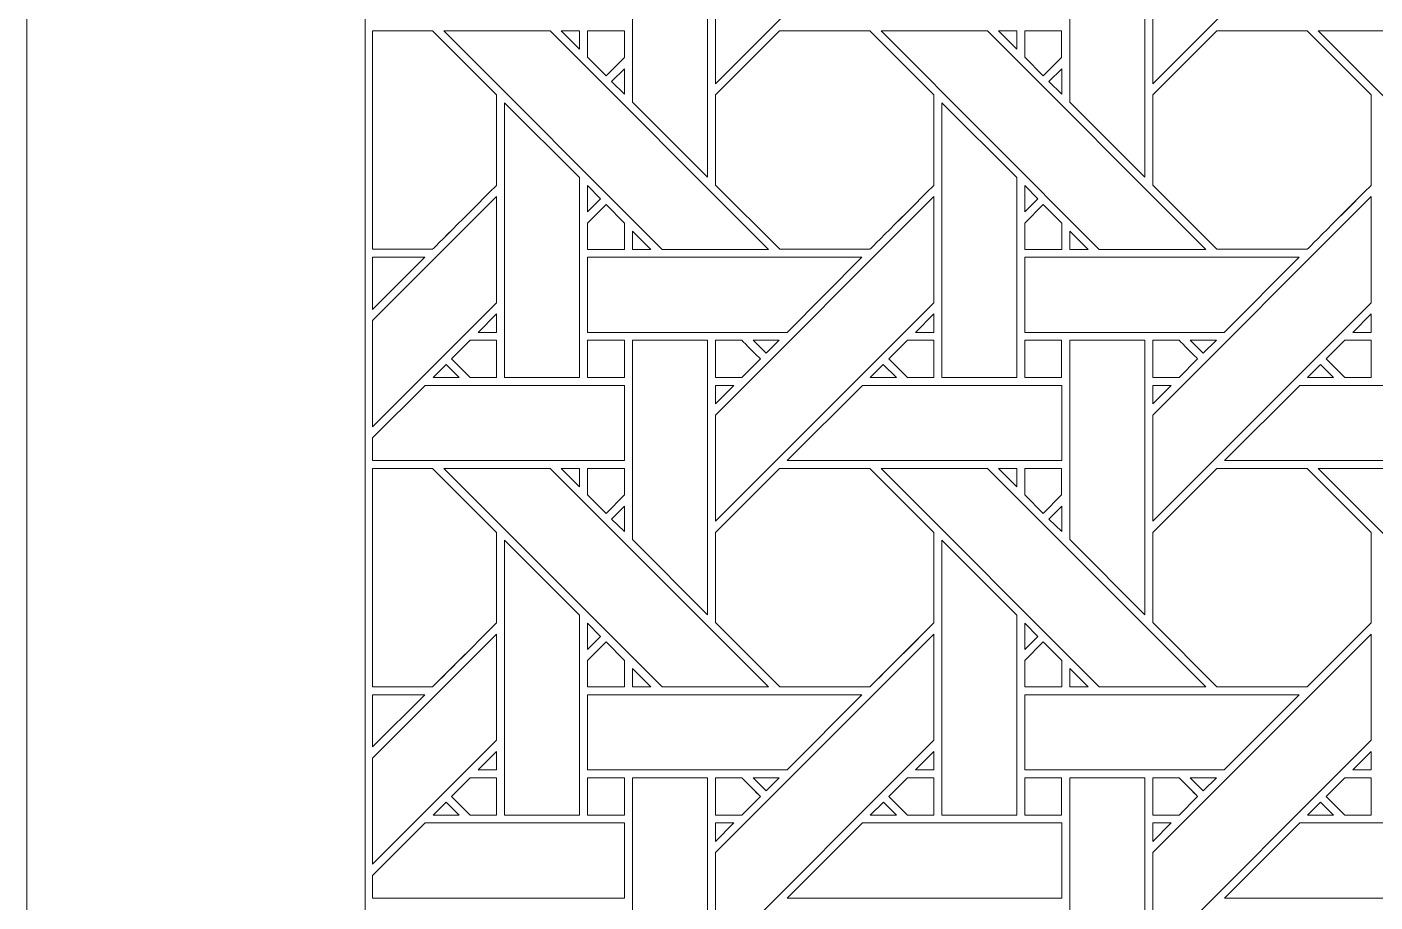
# Model space of a CAD drawing. Header units: inches. Extents: x 6.4 to 18.4, y 3.1 to 15.1.
# Drawn here: x 6.383 to 9.308, y 11.712 to 13.61 of the extents above; entities that cross this region are included whole.
import ezdxf

# ---------------------------------------------------------------- set-up
doc = ezdxf.new("R2010")
doc.units = ezdxf.units.IN
doc.header["$MEASUREMENT"] = 0
doc.layers.add('Design', color=7, linetype='Continuous', lineweight=0)

msp = doc.modelspace()

# ---------------------------------------------------------------- linework, layer by layer
at = {"layer": 'Design'}
for points, knots in [([(18.3821, 15.0948), (18.3821, 15.0948), (6.3829, 15.0948), (6.3829, 15.0948), (6.3829, 15.0948), (6.3829, 3.0948), (6.3829, 3.0948), (6.3829, 3.0948), (18.3829, 3.0948), (18.3829, 3.0948), (18.3829, 3.0948), (18.3829, 15.0948), (18.3829, 15.0948), (18.3829, 15.0948), (18.3821, 15.0948), (18.3821, 15.0948)], [0, 0, 0, 0, 1, 1, 1, 2, 2, 2, 3, 3, 3, 4, 4, 4, 5, 5, 5, 5]), ([(17.6485, 14.3611), (17.6485, 14.3611), (7.1165, 14.3611), (7.1165, 14.3611), (7.1165, 14.3611), (7.1165, 3.8284), (7.1165, 3.8284), (7.1165, 3.8284), (17.6492, 3.8284), (17.6492, 3.8284), (17.6492, 3.8284), (17.6492, 14.3611), (17.6492, 14.3611), (17.6492, 14.3611), (17.6485, 14.3611), (17.6485, 14.3611)], [0, 0, 0, 0, 1, 1, 1, 2, 2, 2, 3, 3, 3, 4, 4, 4, 5, 5, 5, 5]), ([(8.3504, 13.9603), (8.3504, 13.9603), (7.8768, 13.4866), (7.8768, 13.4866), (7.8768, 13.4866), (7.8768, 13.7167), (7.8768, 13.7167), (7.8768, 13.7167), (8.3504, 14.1903), (8.3504, 14.1903), (8.3504, 14.1903), (8.3504, 13.9603), (8.3504, 13.9603)], [0, 0, 0, 0, 1, 1, 1, 2, 2, 2, 3, 3, 3, 4, 4, 4, 4]), ([(9.2992, 13.9603), (9.2992, 13.9603), (8.8255, 13.4866), (8.8255, 13.4866), (8.8255, 13.4866), (8.8255, 13.7167), (8.8255, 13.7167), (8.8255, 13.7167), (9.2992, 14.1903), (9.2992, 14.1903), (9.2992, 14.1903), (9.2992, 13.9603), (9.2992, 13.9603)], [0, 0, 0, 0, 1, 1, 1, 2, 2, 2, 3, 3, 3, 4, 4, 4, 4]), ([(7.8596, 13.8788), (7.8596, 13.8788), (7.8596, 13.2837), (7.8596, 13.2837), (7.8596, 13.2837), (7.6967, 13.4466), (7.6967, 13.4466), (7.6967, 13.4466), (7.6967, 13.8788), (7.6967, 13.8788), (7.6967, 13.8788), (7.8596, 13.8788), (7.8596, 13.8788)], [0, 0, 0, 0, 1, 1, 1, 2, 2, 2, 3, 3, 3, 4, 4, 4, 4]), ([(8.6454, 13.4466), (8.6454, 13.4466), (8.6454, 13.8788), (8.6454, 13.8788), (8.6454, 13.8788), (8.8083, 13.8788), (8.8083, 13.8788), (8.8083, 13.8788), (8.8083, 13.2837), (8.8083, 13.2837), (8.8083, 13.2837), (8.6454, 13.4466), (8.6454, 13.4466)], [0, 0, 0, 0, 1, 1, 1, 2, 2, 2, 3, 3, 3, 4, 4, 4, 4]), ([(7.2629, 13.1274), (7.2629, 13.1274), (7.1329, 13.1274), (7.1329, 13.1274), (7.1329, 13.1274), (7.1329, 13.601), (7.1329, 13.601), (7.1329, 13.601), (7.2629, 13.601), (7.2629, 13.601), (7.2629, 13.601), (7.4016, 13.4623), (7.4016, 13.4623), (7.4016, 13.4623), (7.4016, 13.2661), (7.4016, 13.2661), (7.3838, 13.2481), (7.2719, 13.1364), (7.2629, 13.1274)], [0, 0, 0, 0, 1, 1, 1, 2, 2, 2, 3, 3, 3, 4, 4, 4, 5, 5, 5, 6, 6, 6, 6]), ([(7.1329, 13.601), (7.1329, 13.601), (7.2629, 13.601), (7.2629, 13.601), (7.2629, 13.601), (7.4016, 13.4623), (7.4016, 13.4623), (7.4016, 13.4623), (7.4016, 13.2661), (7.4016, 13.2661), (7.3838, 13.2481), (7.2719, 13.1363), (7.2629, 13.1274), (7.2629, 13.1274), (7.1329, 13.1274), (7.1329, 13.1274), (7.1329, 13.1274), (7.1329, 13.601), (7.1329, 13.601)], [0, 0, 0, 0, 1, 1, 1, 2, 2, 2, 3, 3, 3, 4, 4, 4, 5, 5, 5, 6, 6, 6, 6]), ([(7.5181, 13.601), (7.5181, 13.601), (7.9918, 13.1273), (7.9918, 13.1273), (7.9918, 13.1273), (7.7607, 13.1273), (7.7607, 13.1273), (7.7607, 13.1273), (7.2872, 13.601), (7.2872, 13.601), (7.2872, 13.601), (7.5181, 13.601), (7.5181, 13.601)], [0, 0, 0, 0, 1, 1, 1, 2, 2, 2, 3, 3, 3, 4, 4, 4, 4]), ([(7.5817, 13.601), (7.5817, 13.601), (7.5817, 13.5611), (7.5817, 13.5611), (7.5817, 13.5611), (7.5422, 13.601), (7.5422, 13.601), (7.5422, 13.601), (7.5817, 13.601), (7.5817, 13.601)], [0, 0, 0, 0, 1, 1, 1, 2, 2, 2, 3, 3, 3, 3]), ([(7.6791, 13.601), (7.6791, 13.601), (7.6791, 13.5434), (7.6791, 13.5434), (7.6791, 13.5434), (7.6392, 13.5035), (7.6392, 13.5035), (7.6392, 13.5035), (7.5988, 13.5438), (7.5988, 13.5438), (7.5988, 13.5438), (7.5988, 13.601), (7.5988, 13.601), (7.5988, 13.601), (7.6791, 13.601), (7.6791, 13.601)], [0, 0, 0, 0, 1, 1, 1, 2, 2, 2, 3, 3, 3, 4, 4, 4, 5, 5, 5, 5]), ([(7.6392, 13.5035), (7.6392, 13.5035), (7.5988, 13.5438), (7.5988, 13.5438), (7.5988, 13.5438), (7.5988, 13.601), (7.5988, 13.601), (7.5988, 13.601), (7.6791, 13.601), (7.6791, 13.601), (7.6791, 13.601), (7.6791, 13.5434), (7.6791, 13.5434), (7.6791, 13.5434), (7.6392, 13.5035), (7.6392, 13.5035)], [0, 0, 0, 0, 1, 1, 1, 2, 2, 2, 3, 3, 3, 4, 4, 4, 5, 5, 5, 5]), ([(8.0154, 13.601), (8.0154, 13.601), (8.2116, 13.601), (8.2116, 13.601), (8.2116, 13.601), (8.3504, 13.4623), (8.3504, 13.4623), (8.3504, 13.4623), (8.3504, 13.2661), (8.3504, 13.2661), (8.3326, 13.2481), (8.2207, 13.1364), (8.2117, 13.1274), (8.2117, 13.1274), (8.016, 13.1274), (8.016, 13.1274), (8.016, 13.1274), (7.8767, 13.2666), (7.8767, 13.2666), (7.8767, 13.2666), (7.8767, 13.4623), (7.8767, 13.4623), (7.8767, 13.4623), (8.0154, 13.601), (8.0154, 13.601)], [0, 0, 0, 0, 1, 1, 1, 2, 2, 2, 3, 3, 3, 4, 4, 4, 5, 5, 5, 6, 6, 6, 7, 7, 7, 8, 8, 8, 8]), ([(8.3504, 13.4623), (8.3504, 13.4623), (8.3504, 13.2661), (8.3504, 13.2661), (8.3327, 13.2482), (8.2207, 13.1365), (8.2117, 13.1274), (8.2117, 13.1274), (8.016, 13.1274), (8.016, 13.1274), (8.016, 13.1274), (7.8767, 13.2666), (7.8767, 13.2666), (7.8767, 13.2666), (7.8767, 13.4623), (7.8767, 13.4623), (7.8767, 13.4623), (8.0154, 13.601), (8.0154, 13.601), (8.0154, 13.601), (8.2116, 13.601), (8.2116, 13.601), (8.2116, 13.601), (8.3504, 13.4623), (8.3504, 13.4623)], [0, 0, 0, 0, 1, 1, 1, 2, 2, 2, 3, 3, 3, 4, 4, 4, 5, 5, 5, 6, 6, 6, 7, 7, 7, 8, 8, 8, 8]), ([(8.9405, 13.1273), (8.9405, 13.1273), (8.7095, 13.1273), (8.7095, 13.1273), (8.7095, 13.1273), (8.2359, 13.601), (8.2359, 13.601), (8.2359, 13.601), (8.4669, 13.601), (8.4669, 13.601), (8.4669, 13.601), (8.9405, 13.1273), (8.9405, 13.1273)], [0, 0, 0, 0, 1, 1, 1, 2, 2, 2, 3, 3, 3, 4, 4, 4, 4]), ([(8.491, 13.601), (8.491, 13.601), (8.5304, 13.601), (8.5304, 13.601), (8.5304, 13.601), (8.5304, 13.5611), (8.5304, 13.5611), (8.5304, 13.5611), (8.491, 13.601), (8.491, 13.601)], [0, 0, 0, 0, 1, 1, 1, 2, 2, 2, 3, 3, 3, 3]), ([(8.6278, 13.601), (8.6278, 13.601), (8.6278, 13.5434), (8.6278, 13.5434), (8.6278, 13.5434), (8.5879, 13.5035), (8.5879, 13.5035), (8.5879, 13.5035), (8.5476, 13.5438), (8.5476, 13.5438), (8.5476, 13.5438), (8.5476, 13.601), (8.5476, 13.601), (8.5476, 13.601), (8.6278, 13.601), (8.6278, 13.601)], [0, 0, 0, 0, 1, 1, 1, 2, 2, 2, 3, 3, 3, 4, 4, 4, 5, 5, 5, 5]), ([(8.6278, 13.5434), (8.6278, 13.5434), (8.5879, 13.5035), (8.5879, 13.5035), (8.5879, 13.5035), (8.5476, 13.5438), (8.5476, 13.5438), (8.5476, 13.5438), (8.5476, 13.601), (8.5476, 13.601), (8.5476, 13.601), (8.6278, 13.601), (8.6278, 13.601), (8.6278, 13.601), (8.6278, 13.5434), (8.6278, 13.5434)], [0, 0, 0, 0, 1, 1, 1, 2, 2, 2, 3, 3, 3, 4, 4, 4, 5, 5, 5, 5]), ([(8.9642, 13.601), (8.9642, 13.601), (9.1604, 13.601), (9.1604, 13.601), (9.1604, 13.601), (9.2991, 13.4623), (9.2991, 13.4623), (9.2991, 13.4623), (9.2991, 13.2661), (9.2991, 13.2661), (9.2813, 13.2481), (9.1694, 13.1364), (9.1604, 13.1274), (9.1604, 13.1274), (8.9647, 13.1274), (8.9647, 13.1274), (8.9647, 13.1274), (8.8255, 13.2666), (8.8255, 13.2666), (8.8255, 13.2666), (8.8255, 13.4623), (8.8255, 13.4623), (8.8255, 13.4623), (8.9642, 13.601), (8.9642, 13.601)], [0, 0, 0, 0, 1, 1, 1, 2, 2, 2, 3, 3, 3, 4, 4, 4, 5, 5, 5, 6, 6, 6, 7, 7, 7, 8, 8, 8, 8]), ([(9.2991, 13.4623), (9.2991, 13.4623), (9.2991, 13.2661), (9.2991, 13.2661), (9.2815, 13.2483), (9.1695, 13.1365), (9.1604, 13.1274), (9.1604, 13.1274), (8.9647, 13.1274), (8.9647, 13.1274), (8.9647, 13.1274), (8.8255, 13.2666), (8.8255, 13.2666), (8.8255, 13.2666), (8.8255, 13.4623), (8.8255, 13.4623), (8.8255, 13.4623), (8.9642, 13.601), (8.9642, 13.601), (8.9642, 13.601), (9.1604, 13.601), (9.1604, 13.601), (9.1604, 13.601), (9.2991, 13.4623), (9.2991, 13.4623)], [0, 0, 0, 0, 1, 1, 1, 2, 2, 2, 3, 3, 3, 4, 4, 4, 5, 5, 5, 6, 6, 6, 7, 7, 7, 8, 8, 8, 8]), ([(9.8892, 13.1273), (9.8892, 13.1273), (9.6582, 13.1273), (9.6582, 13.1273), (9.6582, 13.1273), (9.1846, 13.601), (9.1846, 13.601), (9.1846, 13.601), (9.4156, 13.601), (9.4156, 13.601), (9.4156, 13.601), (9.8892, 13.1273), (9.8892, 13.1273)], [0, 0, 0, 0, 1, 1, 1, 2, 2, 2, 3, 3, 3, 4, 4, 4, 4]), ([(7.6792, 13.5191), (7.6792, 13.5191), (7.6792, 13.464), (7.6792, 13.464), (7.6792, 13.464), (7.6514, 13.4913), (7.6514, 13.4913), (7.6514, 13.4913), (7.6792, 13.5191), (7.6792, 13.5191)], [0, 0, 0, 0, 1, 1, 1, 2, 2, 2, 3, 3, 3, 3]), ([(8.6279, 13.5191), (8.6279, 13.5191), (8.6279, 13.464), (8.6279, 13.464), (8.6279, 13.464), (8.6001, 13.4913), (8.6001, 13.4913), (8.6001, 13.4913), (8.6279, 13.5191), (8.6279, 13.5191)], [0, 0, 0, 0, 1, 1, 1, 2, 2, 2, 3, 3, 3, 3]), ([(7.5816, 13.283), (7.5816, 13.283), (7.5816, 12.8493), (7.5816, 12.8493), (7.5816, 12.8493), (7.4188, 12.8493), (7.4188, 12.8493), (7.4188, 12.8493), (7.4188, 13.4452), (7.4188, 13.4452), (7.4188, 13.4452), (7.5816, 13.283), (7.5816, 13.283)], [0, 0, 0, 0, 1, 1, 1, 2, 2, 2, 3, 3, 3, 4, 4, 4, 4]), ([(8.3676, 12.8493), (8.3676, 12.8493), (8.3676, 13.4452), (8.3676, 13.4452), (8.3676, 13.4452), (8.5303, 13.283), (8.5303, 13.283), (8.5303, 13.283), (8.5303, 12.8493), (8.5303, 12.8493), (8.5303, 12.8493), (8.3676, 12.8493), (8.3676, 12.8493)], [0, 0, 0, 0, 1, 1, 1, 2, 2, 2, 3, 3, 3, 4, 4, 4, 4]), ([(7.5989, 13.2088), (7.5989, 13.2088), (7.5989, 13.2655), (7.5989, 13.2655), (7.5989, 13.2655), (7.6271, 13.2369), (7.6271, 13.2369), (7.6271, 13.2369), (7.5989, 13.2088), (7.5989, 13.2088)], [0, 0, 0, 0, 1, 1, 1, 2, 2, 2, 3, 3, 3, 3]), ([(8.5476, 13.2088), (8.5476, 13.2088), (8.5476, 13.2655), (8.5476, 13.2655), (8.5476, 13.2655), (8.5758, 13.2369), (8.5758, 13.2369), (8.5758, 13.2369), (8.5476, 13.2088), (8.5476, 13.2088)], [0, 0, 0, 0, 1, 1, 1, 2, 2, 2, 3, 3, 3, 3]), ([(7.4017, 13.2416), (7.4017, 13.2416), (7.4017, 13.0116), (7.4017, 13.0116), (7.4017, 13.0116), (7.1329, 12.7427), (7.1329, 12.7427), (7.1329, 12.7427), (7.1329, 12.9728), (7.1329, 12.9728), (7.1329, 12.9728), (7.4017, 13.2416), (7.4017, 13.2416)], [0, 0, 0, 0, 1, 1, 1, 2, 2, 2, 3, 3, 3, 4, 4, 4, 4]), ([(7.5989, 13.1271), (7.5989, 13.1271), (7.5989, 13.1844), (7.5989, 13.1844), (7.5989, 13.1844), (7.6392, 13.2247), (7.6392, 13.2247), (7.6392, 13.2247), (7.6795, 13.1844), (7.6795, 13.1844), (7.6795, 13.1844), (7.6795, 13.1271), (7.6795, 13.1271), (7.6795, 13.1271), (7.5989, 13.1271), (7.5989, 13.1271)], [0, 0, 0, 0, 1, 1, 1, 2, 2, 2, 3, 3, 3, 4, 4, 4, 5, 5, 5, 5]), ([(7.6392, 13.2247), (7.6392, 13.2247), (7.6795, 13.1844), (7.6795, 13.1844), (7.6795, 13.1844), (7.6795, 13.1271), (7.6795, 13.1271), (7.6795, 13.1271), (7.5989, 13.1271), (7.5989, 13.1271), (7.5989, 13.1271), (7.5989, 13.1844), (7.5989, 13.1844), (7.5989, 13.1844), (7.6392, 13.2247), (7.6392, 13.2247)], [0, 0, 0, 0, 1, 1, 1, 2, 2, 2, 3, 3, 3, 4, 4, 4, 5, 5, 5, 5]), ([(7.8768, 12.768), (7.8768, 12.768), (8.3504, 13.2416), (8.3504, 13.2416), (8.3504, 13.2416), (8.3504, 13.0116), (8.3504, 13.0116), (8.3504, 13.0116), (7.8768, 12.5379), (7.8768, 12.5379), (7.8768, 12.5379), (7.8768, 12.768), (7.8768, 12.768)], [0, 0, 0, 0, 1, 1, 1, 2, 2, 2, 3, 3, 3, 4, 4, 4, 4]), ([(8.5476, 13.1271), (8.5476, 13.1271), (8.5476, 13.1844), (8.5476, 13.1844), (8.5476, 13.1844), (8.5879, 13.2247), (8.5879, 13.2247), (8.5879, 13.2247), (8.6282, 13.1844), (8.6282, 13.1844), (8.6282, 13.1844), (8.6282, 13.1271), (8.6282, 13.1271), (8.6282, 13.1271), (8.5476, 13.1271), (8.5476, 13.1271)], [0, 0, 0, 0, 1, 1, 1, 2, 2, 2, 3, 3, 3, 4, 4, 4, 5, 5, 5, 5]), ([(8.5879, 13.2247), (8.5879, 13.2247), (8.6282, 13.1844), (8.6282, 13.1844), (8.6282, 13.1844), (8.6282, 13.1271), (8.6282, 13.1271), (8.6282, 13.1271), (8.5476, 13.1271), (8.5476, 13.1271), (8.5476, 13.1271), (8.5476, 13.1844), (8.5476, 13.1844), (8.5476, 13.1844), (8.5879, 13.2247), (8.5879, 13.2247)], [0, 0, 0, 0, 1, 1, 1, 2, 2, 2, 3, 3, 3, 4, 4, 4, 5, 5, 5, 5]), ([(9.2992, 13.0116), (9.2992, 13.0116), (8.8255, 12.5379), (8.8255, 12.5379), (8.8255, 12.5379), (8.8255, 12.768), (8.8255, 12.768), (8.8255, 12.768), (9.2992, 13.2416), (9.2992, 13.2416), (9.2992, 13.2416), (9.2992, 13.0116), (9.2992, 13.0116)], [0, 0, 0, 0, 1, 1, 1, 2, 2, 2, 3, 3, 3, 4, 4, 4, 4]), ([(7.6968, 13.1273), (7.6968, 13.1273), (7.6968, 13.1671), (7.6968, 13.1671), (7.6968, 13.1671), (7.7365, 13.1273), (7.7365, 13.1273), (7.7365, 13.1273), (7.6968, 13.1273), (7.6968, 13.1273)], [0, 0, 0, 0, 1, 1, 1, 2, 2, 2, 3, 3, 3, 3]), ([(8.6455, 13.1273), (8.6455, 13.1273), (8.6455, 13.1671), (8.6455, 13.1671), (8.6455, 13.1671), (8.6853, 13.1273), (8.6853, 13.1273), (8.6853, 13.1273), (8.6455, 13.1273), (8.6455, 13.1273)], [0, 0, 0, 0, 1, 1, 1, 2, 2, 2, 3, 3, 3, 3]), ([(7.2459, 13.1101), (7.2459, 13.1101), (7.1329, 12.9971), (7.1329, 12.9971), (7.1329, 12.9971), (7.1329, 13.1101), (7.1329, 13.1101), (7.1329, 13.1101), (7.2459, 13.1101), (7.2459, 13.1101)], [0, 0, 0, 0, 1, 1, 1, 2, 2, 2, 3, 3, 3, 3]), ([(7.5989, 12.9474), (7.5989, 12.9474), (7.5989, 13.1101), (7.5989, 13.1101), (7.5989, 13.1101), (8.1946, 13.1101), (8.1946, 13.1101), (8.1946, 13.1101), (8.0319, 12.9474), (8.0319, 12.9474), (8.0319, 12.9474), (7.5989, 12.9474), (7.5989, 12.9474)], [0, 0, 0, 0, 1, 1, 1, 2, 2, 2, 3, 3, 3, 4, 4, 4, 4]), ([(9.1433, 13.1101), (9.1433, 13.1101), (8.9806, 12.9474), (8.9806, 12.9474), (8.9806, 12.9474), (8.5476, 12.9474), (8.5476, 12.9474), (8.5476, 12.9474), (8.5476, 13.1101), (8.5476, 13.1101), (8.5476, 13.1101), (9.1433, 13.1101), (9.1433, 13.1101)], [0, 0, 0, 0, 1, 1, 1, 2, 2, 2, 3, 3, 3, 4, 4, 4, 4]), ([(7.3619, 12.9474), (7.3619, 12.9474), (7.4017, 12.9872), (7.4017, 12.9872), (7.4017, 12.9872), (7.4017, 12.9474), (7.4017, 12.9474), (7.4017, 12.9474), (7.3619, 12.9474), (7.3619, 12.9474)], [0, 0, 0, 0, 1, 1, 1, 2, 2, 2, 3, 3, 3, 3]), ([(8.3107, 12.9474), (8.3107, 12.9474), (8.3504, 12.9872), (8.3504, 12.9872), (8.3504, 12.9872), (8.3504, 12.9474), (8.3504, 12.9474), (8.3504, 12.9474), (8.3107, 12.9474), (8.3107, 12.9474)], [0, 0, 0, 0, 1, 1, 1, 2, 2, 2, 3, 3, 3, 3]), ([(9.2992, 12.9474), (9.2992, 12.9474), (9.2594, 12.9474), (9.2594, 12.9474), (9.2594, 12.9474), (9.2992, 12.9872), (9.2992, 12.9872), (9.2992, 12.9872), (9.2992, 12.9474), (9.2992, 12.9474)], [0, 0, 0, 0, 1, 1, 1, 2, 2, 2, 3, 3, 3, 3]), ([(7.3445, 12.8494), (7.3445, 12.8494), (7.3042, 12.8897), (7.3042, 12.8897), (7.3042, 12.8897), (7.3446, 12.9302), (7.3446, 12.9302), (7.3446, 12.9302), (7.4017, 12.9302), (7.4017, 12.9302), (7.4017, 12.9302), (7.4017, 12.8494), (7.4017, 12.8494), (7.4017, 12.8494), (7.3445, 12.8494), (7.3445, 12.8494)], [0, 0, 0, 0, 1, 1, 1, 2, 2, 2, 3, 3, 3, 4, 4, 4, 5, 5, 5, 5]), ([(7.4017, 12.9302), (7.4017, 12.9302), (7.4017, 12.8494), (7.4017, 12.8494), (7.4017, 12.8494), (7.3445, 12.8494), (7.3445, 12.8494), (7.3445, 12.8494), (7.3042, 12.8897), (7.3042, 12.8897), (7.3042, 12.8897), (7.3446, 12.9302), (7.3446, 12.9302), (7.3446, 12.9302), (7.4017, 12.9302), (7.4017, 12.9302)], [0, 0, 0, 0, 1, 1, 1, 2, 2, 2, 3, 3, 3, 4, 4, 4, 5, 5, 5, 5]), ([(7.5989, 12.8494), (7.5989, 12.8494), (7.5989, 12.9301), (7.5989, 12.9301), (7.5989, 12.9301), (7.6791, 12.9301), (7.6791, 12.9301), (7.6791, 12.9301), (7.6791, 12.8494), (7.6791, 12.8494), (7.6791, 12.8494), (7.5989, 12.8494), (7.5989, 12.8494)], [0, 0, 0, 0, 1, 1, 1, 2, 2, 2, 3, 3, 3, 4, 4, 4, 4]), ([(7.5989, 12.9301), (7.5989, 12.9301), (7.6791, 12.9301), (7.6791, 12.9301), (7.6791, 12.9301), (7.6791, 12.8494), (7.6791, 12.8494), (7.6791, 12.8494), (7.5989, 12.8494), (7.5989, 12.8494), (7.5989, 12.8494), (7.5989, 12.9301), (7.5989, 12.9301)], [0, 0, 0, 0, 1, 1, 1, 2, 2, 2, 3, 3, 3, 4, 4, 4, 4]), ([(7.8596, 12.9301), (7.8596, 12.9301), (7.8596, 12.335), (7.8596, 12.335), (7.8596, 12.335), (7.6967, 12.4979), (7.6967, 12.4979), (7.6967, 12.4979), (7.6967, 12.9301), (7.6967, 12.9301), (7.6967, 12.9301), (7.8596, 12.9301), (7.8596, 12.9301)], [0, 0, 0, 0, 1, 1, 1, 2, 2, 2, 3, 3, 3, 4, 4, 4, 4]), ([(7.9338, 12.9301), (7.9389, 12.925), (7.9697, 12.8942), (7.9741, 12.8898), (7.9741, 12.8898), (7.9337, 12.8494), (7.9337, 12.8494), (7.9337, 12.8494), (7.8767, 12.8494), (7.8767, 12.8494), (7.8767, 12.8494), (7.8767, 12.9301), (7.8767, 12.9301), (7.8767, 12.9301), (7.9338, 12.9301), (7.9338, 12.9301)], [0, 0, 0, 0, 1, 1, 1, 2, 2, 2, 3, 3, 3, 4, 4, 4, 5, 5, 5, 5]), ([(7.9741, 12.8898), (7.9741, 12.8898), (7.9337, 12.8494), (7.9337, 12.8494), (7.9337, 12.8494), (7.8767, 12.8494), (7.8767, 12.8494), (7.8767, 12.8494), (7.8767, 12.9301), (7.8767, 12.9301), (7.8767, 12.9301), (7.9338, 12.9301), (7.9338, 12.9301), (7.939, 12.9249), (7.9698, 12.8941), (7.9741, 12.8898)], [0, 0, 0, 0, 1, 1, 1, 2, 2, 2, 3, 3, 3, 4, 4, 4, 5, 5, 5, 5]), ([(7.9582, 12.9301), (7.9582, 12.9301), (8.0146, 12.9301), (8.0146, 12.9301), (8.0146, 12.9301), (7.9864, 12.9019), (7.9864, 12.9019), (7.9864, 12.9019), (7.9582, 12.9301), (7.9582, 12.9301)], [0, 0, 0, 0, 1, 1, 1, 2, 2, 2, 3, 3, 3, 3]), ([(8.2933, 12.8494), (8.2933, 12.8494), (8.2529, 12.8897), (8.2529, 12.8897), (8.2529, 12.8897), (8.2933, 12.9302), (8.2933, 12.9302), (8.2933, 12.9302), (8.3504, 12.9302), (8.3504, 12.9302), (8.3504, 12.9302), (8.3504, 12.8494), (8.3504, 12.8494), (8.3504, 12.8494), (8.2933, 12.8494), (8.2933, 12.8494)], [0, 0, 0, 0, 1, 1, 1, 2, 2, 2, 3, 3, 3, 4, 4, 4, 5, 5, 5, 5]), ([(8.2529, 12.8897), (8.2529, 12.8897), (8.2933, 12.9302), (8.2933, 12.9302), (8.2933, 12.9302), (8.3504, 12.9302), (8.3504, 12.9302), (8.3504, 12.9302), (8.3504, 12.8494), (8.3504, 12.8494), (8.3504, 12.8494), (8.2933, 12.8494), (8.2933, 12.8494), (8.2933, 12.8494), (8.2529, 12.8897), (8.2529, 12.8897)], [0, 0, 0, 0, 1, 1, 1, 2, 2, 2, 3, 3, 3, 4, 4, 4, 5, 5, 5, 5]), ([(8.5476, 12.8494), (8.5476, 12.8494), (8.5476, 12.9301), (8.5476, 12.9301), (8.5476, 12.9301), (8.6278, 12.9301), (8.6278, 12.9301), (8.6278, 12.9301), (8.6278, 12.8494), (8.6278, 12.8494), (8.6278, 12.8494), (8.5476, 12.8494), (8.5476, 12.8494)], [0, 0, 0, 0, 1, 1, 1, 2, 2, 2, 3, 3, 3, 4, 4, 4, 4]), ([(8.6278, 12.9301), (8.6278, 12.9301), (8.6278, 12.8494), (8.6278, 12.8494), (8.6278, 12.8494), (8.5476, 12.8494), (8.5476, 12.8494), (8.5476, 12.8494), (8.5476, 12.9301), (8.5476, 12.9301), (8.5476, 12.9301), (8.6278, 12.9301), (8.6278, 12.9301)], [0, 0, 0, 0, 1, 1, 1, 2, 2, 2, 3, 3, 3, 4, 4, 4, 4]), ([(8.8083, 12.9301), (8.8083, 12.9301), (8.8083, 12.335), (8.8083, 12.335), (8.8083, 12.335), (8.6454, 12.4979), (8.6454, 12.4979), (8.6454, 12.4979), (8.6454, 12.9301), (8.6454, 12.9301), (8.6454, 12.9301), (8.8083, 12.9301), (8.8083, 12.9301)], [0, 0, 0, 0, 1, 1, 1, 2, 2, 2, 3, 3, 3, 4, 4, 4, 4]), ([(8.8825, 12.9301), (8.8877, 12.925), (8.9184, 12.8942), (8.9228, 12.8898), (8.9228, 12.8898), (8.8824, 12.8494), (8.8824, 12.8494), (8.8824, 12.8494), (8.8255, 12.8494), (8.8255, 12.8494), (8.8255, 12.8494), (8.8255, 12.9301), (8.8255, 12.9301), (8.8255, 12.9301), (8.8825, 12.9301), (8.8825, 12.9301)], [0, 0, 0, 0, 1, 1, 1, 2, 2, 2, 3, 3, 3, 4, 4, 4, 5, 5, 5, 5]), ([(8.9228, 12.8898), (8.9228, 12.8898), (8.8824, 12.8494), (8.8824, 12.8494), (8.8824, 12.8494), (8.8255, 12.8494), (8.8255, 12.8494), (8.8255, 12.8494), (8.8255, 12.9301), (8.8255, 12.9301), (8.8255, 12.9301), (8.8825, 12.9301), (8.8825, 12.9301), (8.8878, 12.9249), (8.9186, 12.8941), (8.9228, 12.8898)], [0, 0, 0, 0, 1, 1, 1, 2, 2, 2, 3, 3, 3, 4, 4, 4, 5, 5, 5, 5]), ([(8.9069, 12.9301), (8.9069, 12.9301), (8.9634, 12.9301), (8.9634, 12.9301), (8.9634, 12.9301), (8.9351, 12.9019), (8.9351, 12.9019), (8.9351, 12.9019), (8.9069, 12.9301), (8.9069, 12.9301)], [0, 0, 0, 0, 1, 1, 1, 2, 2, 2, 3, 3, 3, 3]), ([(9.242, 12.8494), (9.242, 12.8494), (9.2017, 12.8897), (9.2017, 12.8897), (9.2017, 12.8897), (9.2421, 12.9302), (9.2421, 12.9302), (9.2421, 12.9302), (9.2991, 12.9302), (9.2991, 12.9302), (9.2991, 12.9302), (9.2991, 12.8494), (9.2991, 12.8494), (9.2991, 12.8494), (9.242, 12.8494), (9.242, 12.8494)], [0, 0, 0, 0, 1, 1, 1, 2, 2, 2, 3, 3, 3, 4, 4, 4, 5, 5, 5, 5]), ([(9.2017, 12.8897), (9.2017, 12.8897), (9.2421, 12.9302), (9.2421, 12.9302), (9.2421, 12.9302), (9.2991, 12.9302), (9.2991, 12.9302), (9.2991, 12.9302), (9.2991, 12.8494), (9.2991, 12.8494), (9.2991, 12.8494), (9.242, 12.8494), (9.242, 12.8494), (9.242, 12.8494), (9.2017, 12.8897), (9.2017, 12.8897)], [0, 0, 0, 0, 1, 1, 1, 2, 2, 2, 3, 3, 3, 4, 4, 4, 5, 5, 5, 5]), ([(7.3204, 12.8493), (7.3204, 12.8493), (7.2639, 12.8493), (7.2639, 12.8493), (7.2639, 12.8493), (7.2921, 12.8776), (7.2921, 12.8776), (7.2921, 12.8776), (7.3204, 12.8493), (7.3204, 12.8493)], [0, 0, 0, 0, 1, 1, 1, 2, 2, 2, 3, 3, 3, 3]), ([(8.2691, 12.8493), (8.2691, 12.8493), (8.2126, 12.8493), (8.2126, 12.8493), (8.2126, 12.8493), (8.2408, 12.8776), (8.2408, 12.8776), (8.2408, 12.8776), (8.2691, 12.8493), (8.2691, 12.8493)], [0, 0, 0, 0, 1, 1, 1, 2, 2, 2, 3, 3, 3, 3]), ([(9.2178, 12.8493), (9.2178, 12.8493), (9.1613, 12.8493), (9.1613, 12.8493), (9.1613, 12.8493), (9.1896, 12.8776), (9.1896, 12.8776), (9.1896, 12.8776), (9.2178, 12.8493), (9.2178, 12.8493)], [0, 0, 0, 0, 1, 1, 1, 2, 2, 2, 3, 3, 3, 3]), ([(7.1329, 12.7183), (7.1329, 12.7183), (7.2467, 12.8322), (7.2467, 12.8322), (7.2467, 12.8322), (7.6792, 12.8322), (7.6792, 12.8322), (7.6792, 12.8322), (7.6792, 12.6694), (7.6792, 12.6694), (7.6792, 12.6694), (7.1329, 12.6694), (7.1329, 12.6694), (7.1329, 12.6694), (7.1329, 12.7183), (7.1329, 12.7183)], [0, 0, 0, 0, 1, 1, 1, 2, 2, 2, 3, 3, 3, 4, 4, 4, 5, 5, 5, 5]), ([(7.9166, 12.8322), (7.9166, 12.8322), (7.8768, 12.7924), (7.8768, 12.7924), (7.8768, 12.7924), (7.8768, 12.8322), (7.8768, 12.8322), (7.8768, 12.8322), (7.9166, 12.8322), (7.9166, 12.8322)], [0, 0, 0, 0, 1, 1, 1, 2, 2, 2, 3, 3, 3, 3]), ([(8.1954, 12.8322), (8.1954, 12.8322), (8.6279, 12.8322), (8.6279, 12.8322), (8.6279, 12.8322), (8.6279, 12.6694), (8.6279, 12.6694), (8.6279, 12.6694), (8.0326, 12.6694), (8.0326, 12.6694), (8.0326, 12.6694), (8.1954, 12.8322), (8.1954, 12.8322)], [0, 0, 0, 0, 1, 1, 1, 2, 2, 2, 3, 3, 3, 4, 4, 4, 4]), ([(8.8653, 12.8322), (8.8653, 12.8322), (8.8255, 12.7924), (8.8255, 12.7924), (8.8255, 12.7924), (8.8255, 12.8322), (8.8255, 12.8322), (8.8255, 12.8322), (8.8653, 12.8322), (8.8653, 12.8322)], [0, 0, 0, 0, 1, 1, 1, 2, 2, 2, 3, 3, 3, 3]), ([(9.5766, 12.8322), (9.5766, 12.8322), (9.5766, 12.6694), (9.5766, 12.6694), (9.5766, 12.6694), (8.9813, 12.6694), (8.9813, 12.6694), (8.9813, 12.6694), (9.1442, 12.8322), (9.1442, 12.8322), (9.1442, 12.8322), (9.5766, 12.8322), (9.5766, 12.8322)], [0, 0, 0, 0, 1, 1, 1, 2, 2, 2, 3, 3, 3, 4, 4, 4, 4]), ([(7.2629, 12.1786), (7.2629, 12.1786), (7.1329, 12.1786), (7.1329, 12.1786), (7.1329, 12.1786), (7.1329, 12.6523), (7.1329, 12.6523), (7.1329, 12.6523), (7.2629, 12.6523), (7.2629, 12.6523), (7.2629, 12.6523), (7.4016, 12.5135), (7.4016, 12.5135), (7.4016, 12.5135), (7.4016, 12.3173), (7.4016, 12.3173), (7.3838, 12.2994), (7.2719, 12.1876), (7.2629, 12.1786)], [0, 0, 0, 0, 1, 1, 1, 2, 2, 2, 3, 3, 3, 4, 4, 4, 5, 5, 5, 6, 6, 6, 6]), ([(7.1329, 12.6523), (7.1329, 12.6523), (7.2629, 12.6523), (7.2629, 12.6523), (7.2629, 12.6523), (7.4016, 12.5135), (7.4016, 12.5135), (7.4016, 12.5135), (7.4016, 12.3173), (7.4016, 12.3173), (7.3835, 12.2991), (7.2717, 12.1874), (7.2629, 12.1786), (7.2629, 12.1786), (7.1329, 12.1786), (7.1329, 12.1786), (7.1329, 12.1786), (7.1329, 12.6523), (7.1329, 12.6523)], [0, 0, 0, 0, 1, 1, 1, 2, 2, 2, 3, 3, 3, 4, 4, 4, 5, 5, 5, 6, 6, 6, 6]), ([(7.5181, 12.6522), (7.5181, 12.6522), (7.9918, 12.1786), (7.9918, 12.1786), (7.9918, 12.1786), (7.7607, 12.1786), (7.7607, 12.1786), (7.7607, 12.1786), (7.2872, 12.6522), (7.2872, 12.6522), (7.2872, 12.6522), (7.5181, 12.6522), (7.5181, 12.6522)], [0, 0, 0, 0, 1, 1, 1, 2, 2, 2, 3, 3, 3, 4, 4, 4, 4]), ([(7.5817, 12.6522), (7.5817, 12.6522), (7.5817, 12.6124), (7.5817, 12.6124), (7.5817, 12.6124), (7.5422, 12.6522), (7.5422, 12.6522), (7.5422, 12.6522), (7.5817, 12.6522), (7.5817, 12.6522)], [0, 0, 0, 0, 1, 1, 1, 2, 2, 2, 3, 3, 3, 3]), ([(7.6791, 12.6523), (7.6791, 12.6523), (7.6791, 12.5947), (7.6791, 12.5947), (7.6791, 12.5947), (7.6392, 12.5547), (7.6392, 12.5547), (7.6392, 12.5547), (7.5988, 12.5951), (7.5988, 12.5951), (7.5988, 12.5951), (7.5988, 12.6523), (7.5988, 12.6523), (7.5988, 12.6523), (7.6791, 12.6523), (7.6791, 12.6523)], [0, 0, 0, 0, 1, 1, 1, 2, 2, 2, 3, 3, 3, 4, 4, 4, 5, 5, 5, 5]), ([(7.6392, 12.5547), (7.6392, 12.5547), (7.5988, 12.5951), (7.5988, 12.5951), (7.5988, 12.5951), (7.5988, 12.6523), (7.5988, 12.6523), (7.5988, 12.6523), (7.6791, 12.6523), (7.6791, 12.6523), (7.6791, 12.6523), (7.6791, 12.5947), (7.6791, 12.5947), (7.6791, 12.5947), (7.6392, 12.5547), (7.6392, 12.5547)], [0, 0, 0, 0, 1, 1, 1, 2, 2, 2, 3, 3, 3, 4, 4, 4, 5, 5, 5, 5]), ([(8.0154, 12.6523), (8.0154, 12.6523), (8.2116, 12.6523), (8.2116, 12.6523), (8.2116, 12.6523), (8.3504, 12.5135), (8.3504, 12.5135), (8.3504, 12.5135), (8.3504, 12.3173), (8.3504, 12.3173), (8.3326, 12.2994), (8.2207, 12.1876), (8.2117, 12.1786), (8.2117, 12.1786), (8.016, 12.1786), (8.016, 12.1786), (8.016, 12.1786), (7.8767, 12.3179), (7.8767, 12.3179), (7.8767, 12.3179), (7.8767, 12.5135), (7.8767, 12.5135), (7.8767, 12.5135), (8.0154, 12.6523), (8.0154, 12.6523)], [0, 0, 0, 0, 1, 1, 1, 2, 2, 2, 3, 3, 3, 4, 4, 4, 5, 5, 5, 6, 6, 6, 7, 7, 7, 8, 8, 8, 8]), ([(7.8767, 12.5135), (7.8767, 12.5135), (8.0154, 12.6523), (8.0154, 12.6523), (8.0154, 12.6523), (8.2116, 12.6523), (8.2116, 12.6523), (8.2116, 12.6523), (8.3504, 12.5135), (8.3504, 12.5135), (8.3504, 12.5135), (8.3504, 12.3173), (8.3504, 12.3173), (8.3322, 12.299), (8.2204, 12.1874), (8.2117, 12.1786), (8.2117, 12.1786), (8.016, 12.1786), (8.016, 12.1786), (8.016, 12.1786), (7.8767, 12.3179), (7.8767, 12.3179), (7.8767, 12.3179), (7.8767, 12.5135), (7.8767, 12.5135)], [0, 0, 0, 0, 1, 1, 1, 2, 2, 2, 3, 3, 3, 4, 4, 4, 5, 5, 5, 6, 6, 6, 7, 7, 7, 8, 8, 8, 8]), ([(8.4668, 12.6522), (8.4668, 12.6522), (8.9405, 12.1786), (8.9405, 12.1786), (8.9405, 12.1786), (8.7095, 12.1786), (8.7095, 12.1786), (8.7095, 12.1786), (8.2359, 12.6522), (8.2359, 12.6522), (8.2359, 12.6522), (8.4668, 12.6522), (8.4668, 12.6522)], [0, 0, 0, 0, 1, 1, 1, 2, 2, 2, 3, 3, 3, 4, 4, 4, 4]), ([(8.5304, 12.6522), (8.5304, 12.6522), (8.5304, 12.6124), (8.5304, 12.6124), (8.5304, 12.6124), (8.491, 12.6522), (8.491, 12.6522), (8.491, 12.6522), (8.5304, 12.6522), (8.5304, 12.6522)], [0, 0, 0, 0, 1, 1, 1, 2, 2, 2, 3, 3, 3, 3]), ([(8.6278, 12.6523), (8.6278, 12.6523), (8.6278, 12.5947), (8.6278, 12.5947), (8.6278, 12.5947), (8.5879, 12.5547), (8.5879, 12.5547), (8.5879, 12.5547), (8.5476, 12.5951), (8.5476, 12.5951), (8.5476, 12.5951), (8.5476, 12.6523), (8.5476, 12.6523), (8.5476, 12.6523), (8.6278, 12.6523), (8.6278, 12.6523)], [0, 0, 0, 0, 1, 1, 1, 2, 2, 2, 3, 3, 3, 4, 4, 4, 5, 5, 5, 5]), ([(8.5879, 12.5547), (8.5879, 12.5547), (8.5476, 12.5951), (8.5476, 12.5951), (8.5476, 12.5951), (8.5476, 12.6523), (8.5476, 12.6523), (8.5476, 12.6523), (8.6278, 12.6523), (8.6278, 12.6523), (8.6278, 12.6523), (8.6278, 12.5947), (8.6278, 12.5947), (8.6278, 12.5947), (8.5879, 12.5547), (8.5879, 12.5547)], [0, 0, 0, 0, 1, 1, 1, 2, 2, 2, 3, 3, 3, 4, 4, 4, 5, 5, 5, 5]), ([(8.9642, 12.6523), (8.9642, 12.6523), (9.1604, 12.6523), (9.1604, 12.6523), (9.1604, 12.6523), (9.2991, 12.5135), (9.2991, 12.5135), (9.2991, 12.5135), (9.2991, 12.3173), (9.2991, 12.3173), (9.2813, 12.2994), (9.1694, 12.1876), (9.1604, 12.1786), (9.1604, 12.1786), (8.9647, 12.1786), (8.9647, 12.1786), (8.9647, 12.1786), (8.8255, 12.3179), (8.8255, 12.3179), (8.8255, 12.3179), (8.8255, 12.5135), (8.8255, 12.5135), (8.8255, 12.5135), (8.9642, 12.6523), (8.9642, 12.6523)], [0, 0, 0, 0, 1, 1, 1, 2, 2, 2, 3, 3, 3, 4, 4, 4, 5, 5, 5, 6, 6, 6, 7, 7, 7, 8, 8, 8, 8]), ([(9.2991, 12.5135), (9.2991, 12.5135), (9.2991, 12.3173), (9.2991, 12.3173), (9.281, 12.2991), (9.1691, 12.1874), (9.1604, 12.1786), (9.1604, 12.1786), (8.9647, 12.1786), (8.9647, 12.1786), (8.9647, 12.1786), (8.8255, 12.3179), (8.8255, 12.3179), (8.8255, 12.3179), (8.8255, 12.5135), (8.8255, 12.5135), (8.8255, 12.5135), (8.9642, 12.6523), (8.9642, 12.6523), (8.9642, 12.6523), (9.1604, 12.6523), (9.1604, 12.6523), (9.1604, 12.6523), (9.2991, 12.5135), (9.2991, 12.5135)], [0, 0, 0, 0, 1, 1, 1, 2, 2, 2, 3, 3, 3, 4, 4, 4, 5, 5, 5, 6, 6, 6, 7, 7, 7, 8, 8, 8, 8]), ([(9.8892, 12.1786), (9.8892, 12.1786), (9.6582, 12.1786), (9.6582, 12.1786), (9.6582, 12.1786), (9.1846, 12.6522), (9.1846, 12.6522), (9.1846, 12.6522), (9.4156, 12.6522), (9.4156, 12.6522), (9.4156, 12.6522), (9.8892, 12.1786), (9.8892, 12.1786)], [0, 0, 0, 0, 1, 1, 1, 2, 2, 2, 3, 3, 3, 4, 4, 4, 4]), ([(7.6792, 12.5704), (7.6792, 12.5704), (7.6792, 12.5152), (7.6792, 12.5152), (7.6792, 12.5152), (7.6514, 12.5426), (7.6514, 12.5426), (7.6514, 12.5426), (7.6792, 12.5704), (7.6792, 12.5704)], [0, 0, 0, 0, 1, 1, 1, 2, 2, 2, 3, 3, 3, 3]), ([(8.6279, 12.5704), (8.6279, 12.5704), (8.6279, 12.5152), (8.6279, 12.5152), (8.6279, 12.5152), (8.6001, 12.5426), (8.6001, 12.5426), (8.6001, 12.5426), (8.6279, 12.5704), (8.6279, 12.5704)], [0, 0, 0, 0, 1, 1, 1, 2, 2, 2, 3, 3, 3, 3]), ([(7.5816, 12.3343), (7.5816, 12.3343), (7.5816, 11.9006), (7.5816, 11.9006), (7.5816, 11.9006), (7.4188, 11.9006), (7.4188, 11.9006), (7.4188, 11.9006), (7.4188, 12.4964), (7.4188, 12.4964), (7.4188, 12.4964), (7.5816, 12.3343), (7.5816, 12.3343)], [0, 0, 0, 0, 1, 1, 1, 2, 2, 2, 3, 3, 3, 4, 4, 4, 4]), ([(8.5303, 12.3343), (8.5303, 12.3343), (8.5303, 11.9006), (8.5303, 11.9006), (8.5303, 11.9006), (8.3676, 11.9006), (8.3676, 11.9006), (8.3676, 11.9006), (8.3676, 12.4964), (8.3676, 12.4964), (8.3676, 12.4964), (8.5303, 12.3343), (8.5303, 12.3343)], [0, 0, 0, 0, 1, 1, 1, 2, 2, 2, 3, 3, 3, 4, 4, 4, 4]), ([(7.5989, 12.26), (7.5989, 12.26), (7.5989, 12.3168), (7.5989, 12.3168), (7.5989, 12.3168), (7.6271, 12.2882), (7.6271, 12.2882), (7.6271, 12.2882), (7.5989, 12.26), (7.5989, 12.26)], [0, 0, 0, 0, 1, 1, 1, 2, 2, 2, 3, 3, 3, 3]), ([(8.5476, 12.26), (8.5476, 12.26), (8.5476, 12.3168), (8.5476, 12.3168), (8.5476, 12.3168), (8.5758, 12.2882), (8.5758, 12.2882), (8.5758, 12.2882), (8.5476, 12.26), (8.5476, 12.26)], [0, 0, 0, 0, 1, 1, 1, 2, 2, 2, 3, 3, 3, 3]), ([(7.4017, 12.2929), (7.4017, 12.2929), (7.4017, 12.0628), (7.4017, 12.0628), (7.4017, 12.0628), (7.1329, 11.794), (7.1329, 11.794), (7.1329, 11.794), (7.1329, 12.0241), (7.1329, 12.0241), (7.1329, 12.0241), (7.4017, 12.2929), (7.4017, 12.2929)], [0, 0, 0, 0, 1, 1, 1, 2, 2, 2, 3, 3, 3, 4, 4, 4, 4]), ([(7.8768, 11.8193), (7.8768, 11.8193), (8.3504, 12.2929), (8.3504, 12.2929), (8.3504, 12.2929), (8.3504, 12.0628), (8.3504, 12.0628), (8.3504, 12.0628), (7.8768, 11.5892), (7.8768, 11.5892), (7.8768, 11.5892), (7.8768, 11.8193), (7.8768, 11.8193)], [0, 0, 0, 0, 1, 1, 1, 2, 2, 2, 3, 3, 3, 4, 4, 4, 4]), ([(8.8255, 11.8193), (8.8255, 11.8193), (9.2992, 12.2929), (9.2992, 12.2929), (9.2992, 12.2929), (9.2992, 12.0628), (9.2992, 12.0628), (9.2992, 12.0628), (8.8255, 11.5892), (8.8255, 11.5892), (8.8255, 11.5892), (8.8255, 11.8193), (8.8255, 11.8193)], [0, 0, 0, 0, 1, 1, 1, 2, 2, 2, 3, 3, 3, 4, 4, 4, 4]), ([(7.5989, 12.1784), (7.5989, 12.1784), (7.5989, 12.2357), (7.5989, 12.2357), (7.5989, 12.2357), (7.6392, 12.276), (7.6392, 12.276), (7.6392, 12.276), (7.6795, 12.2357), (7.6795, 12.2357), (7.6795, 12.2357), (7.6795, 12.1784), (7.6795, 12.1784), (7.6795, 12.1784), (7.5989, 12.1784), (7.5989, 12.1784)], [0, 0, 0, 0, 1, 1, 1, 2, 2, 2, 3, 3, 3, 4, 4, 4, 5, 5, 5, 5]), ([(7.6392, 12.276), (7.6392, 12.276), (7.6795, 12.2357), (7.6795, 12.2357), (7.6795, 12.2357), (7.6795, 12.1784), (7.6795, 12.1784), (7.6795, 12.1784), (7.5989, 12.1784), (7.5989, 12.1784), (7.5989, 12.1784), (7.5989, 12.2357), (7.5989, 12.2357), (7.5989, 12.2357), (7.6392, 12.276), (7.6392, 12.276)], [0, 0, 0, 0, 1, 1, 1, 2, 2, 2, 3, 3, 3, 4, 4, 4, 5, 5, 5, 5]), ([(8.5476, 12.1784), (8.5476, 12.1784), (8.5476, 12.2357), (8.5476, 12.2357), (8.5476, 12.2357), (8.5879, 12.276), (8.5879, 12.276), (8.5879, 12.276), (8.6282, 12.2357), (8.6282, 12.2357), (8.6282, 12.2357), (8.6282, 12.1784), (8.6282, 12.1784), (8.6282, 12.1784), (8.5476, 12.1784), (8.5476, 12.1784)], [0, 0, 0, 0, 1, 1, 1, 2, 2, 2, 3, 3, 3, 4, 4, 4, 5, 5, 5, 5]), ([(8.5879, 12.276), (8.5879, 12.276), (8.6282, 12.2357), (8.6282, 12.2357), (8.6282, 12.2357), (8.6282, 12.1784), (8.6282, 12.1784), (8.6282, 12.1784), (8.5476, 12.1784), (8.5476, 12.1784), (8.5476, 12.1784), (8.5476, 12.2357), (8.5476, 12.2357), (8.5476, 12.2357), (8.5879, 12.276), (8.5879, 12.276)], [0, 0, 0, 0, 1, 1, 1, 2, 2, 2, 3, 3, 3, 4, 4, 4, 5, 5, 5, 5]), ([(7.6968, 12.1786), (7.6968, 12.1786), (7.6968, 12.2184), (7.6968, 12.2184), (7.6968, 12.2184), (7.7365, 12.1786), (7.7365, 12.1786), (7.7365, 12.1786), (7.6968, 12.1786), (7.6968, 12.1786)], [0, 0, 0, 0, 1, 1, 1, 2, 2, 2, 3, 3, 3, 3]), ([(8.6455, 12.1786), (8.6455, 12.1786), (8.6455, 12.2184), (8.6455, 12.2184), (8.6455, 12.2184), (8.6853, 12.1786), (8.6853, 12.1786), (8.6853, 12.1786), (8.6455, 12.1786), (8.6455, 12.1786)], [0, 0, 0, 0, 1, 1, 1, 2, 2, 2, 3, 3, 3, 3]), ([(7.2459, 12.1613), (7.2459, 12.1613), (7.1329, 12.0483), (7.1329, 12.0483), (7.1329, 12.0483), (7.1329, 12.1613), (7.1329, 12.1613), (7.1329, 12.1613), (7.2459, 12.1613), (7.2459, 12.1613)], [0, 0, 0, 0, 1, 1, 1, 2, 2, 2, 3, 3, 3, 3]), ([(7.5989, 11.9986), (7.5989, 11.9986), (7.5989, 12.1613), (7.5989, 12.1613), (7.5989, 12.1613), (8.1946, 12.1613), (8.1946, 12.1613), (8.1946, 12.1613), (8.0319, 11.9986), (8.0319, 11.9986), (8.0319, 11.9986), (7.5989, 11.9986), (7.5989, 11.9986)], [0, 0, 0, 0, 1, 1, 1, 2, 2, 2, 3, 3, 3, 4, 4, 4, 4]), ([(8.5476, 11.9986), (8.5476, 11.9986), (8.5476, 12.1613), (8.5476, 12.1613), (8.5476, 12.1613), (9.1433, 12.1613), (9.1433, 12.1613), (9.1433, 12.1613), (8.9806, 11.9986), (8.9806, 11.9986), (8.9806, 11.9986), (8.5476, 11.9986), (8.5476, 11.9986)], [0, 0, 0, 0, 1, 1, 1, 2, 2, 2, 3, 3, 3, 4, 4, 4, 4]), ([(7.3619, 11.9987), (7.3619, 11.9987), (7.4017, 12.0384), (7.4017, 12.0384), (7.4017, 12.0384), (7.4017, 11.9987), (7.4017, 11.9987), (7.4017, 11.9987), (7.3619, 11.9987), (7.3619, 11.9987)], [0, 0, 0, 0, 1, 1, 1, 2, 2, 2, 3, 3, 3, 3]), ([(8.3107, 11.9987), (8.3107, 11.9987), (8.3504, 12.0384), (8.3504, 12.0384), (8.3504, 12.0384), (8.3504, 11.9987), (8.3504, 11.9987), (8.3504, 11.9987), (8.3107, 11.9987), (8.3107, 11.9987)], [0, 0, 0, 0, 1, 1, 1, 2, 2, 2, 3, 3, 3, 3]), ([(9.2594, 11.9987), (9.2594, 11.9987), (9.2992, 12.0384), (9.2992, 12.0384), (9.2992, 12.0384), (9.2992, 11.9987), (9.2992, 11.9987), (9.2992, 11.9987), (9.2594, 11.9987), (9.2594, 11.9987)], [0, 0, 0, 0, 1, 1, 1, 2, 2, 2, 3, 3, 3, 3]), ([(7.3445, 11.9006), (7.3445, 11.9006), (7.3042, 11.941), (7.3042, 11.941), (7.3042, 11.941), (7.3446, 11.9814), (7.3446, 11.9814), (7.3446, 11.9814), (7.4017, 11.9814), (7.4017, 11.9814), (7.4017, 11.9814), (7.4017, 11.9006), (7.4017, 11.9006), (7.4017, 11.9006), (7.3445, 11.9006), (7.3445, 11.9006)], [0, 0, 0, 0, 1, 1, 1, 2, 2, 2, 3, 3, 3, 4, 4, 4, 5, 5, 5, 5]), ([(7.4017, 11.9814), (7.4017, 11.9814), (7.4017, 11.9006), (7.4017, 11.9006), (7.4017, 11.9006), (7.3445, 11.9006), (7.3445, 11.9006), (7.3445, 11.9006), (7.3042, 11.941), (7.3042, 11.941), (7.3042, 11.941), (7.3446, 11.9814), (7.3446, 11.9814), (7.3446, 11.9814), (7.4017, 11.9814), (7.4017, 11.9814)], [0, 0, 0, 0, 1, 1, 1, 2, 2, 2, 3, 3, 3, 4, 4, 4, 5, 5, 5, 5]), ([(7.5989, 11.9006), (7.5989, 11.9006), (7.5989, 11.9814), (7.5989, 11.9814), (7.5989, 11.9814), (7.6791, 11.9814), (7.6791, 11.9814), (7.6791, 11.9814), (7.6791, 11.9006), (7.6791, 11.9006), (7.6791, 11.9006), (7.5989, 11.9006), (7.5989, 11.9006)], [0, 0, 0, 0, 1, 1, 1, 2, 2, 2, 3, 3, 3, 4, 4, 4, 4]), ([(7.5989, 11.9814), (7.5989, 11.9814), (7.6791, 11.9814), (7.6791, 11.9814), (7.6791, 11.9814), (7.6791, 11.9006), (7.6791, 11.9006), (7.6791, 11.9006), (7.5989, 11.9006), (7.5989, 11.9006), (7.5989, 11.9006), (7.5989, 11.9814), (7.5989, 11.9814)], [0, 0, 0, 0, 1, 1, 1, 2, 2, 2, 3, 3, 3, 4, 4, 4, 4]), ([(7.8596, 11.9814), (7.8596, 11.9814), (7.8596, 11.3863), (7.8596, 11.3863), (7.8596, 11.3863), (7.6967, 11.5492), (7.6967, 11.5492), (7.6967, 11.5492), (7.6967, 11.9814), (7.6967, 11.9814), (7.6967, 11.9814), (7.8596, 11.9814), (7.8596, 11.9814)], [0, 0, 0, 0, 1, 1, 1, 2, 2, 2, 3, 3, 3, 4, 4, 4, 4]), ([(7.9338, 11.9814), (7.9389, 11.9763), (7.9697, 11.9455), (7.9741, 11.9411), (7.9741, 11.9411), (7.9337, 11.9006), (7.9337, 11.9006), (7.9337, 11.9006), (7.8767, 11.9006), (7.8767, 11.9006), (7.8767, 11.9006), (7.8767, 11.9814), (7.8767, 11.9814), (7.8767, 11.9814), (7.9338, 11.9814), (7.9338, 11.9814)], [0, 0, 0, 0, 1, 1, 1, 2, 2, 2, 3, 3, 3, 4, 4, 4, 5, 5, 5, 5]), ([(7.9741, 11.9411), (7.9741, 11.9411), (7.9337, 11.9006), (7.9337, 11.9006), (7.9337, 11.9006), (7.8767, 11.9006), (7.8767, 11.9006), (7.8767, 11.9006), (7.8767, 11.9814), (7.8767, 11.9814), (7.8767, 11.9814), (7.9338, 11.9814), (7.9338, 11.9814), (7.939, 11.9762), (7.9698, 11.9454), (7.9741, 11.9411)], [0, 0, 0, 0, 1, 1, 1, 2, 2, 2, 3, 3, 3, 4, 4, 4, 5, 5, 5, 5]), ([(7.9582, 11.9814), (7.9582, 11.9814), (8.0146, 11.9814), (8.0146, 11.9814), (8.0146, 11.9814), (7.9864, 11.9532), (7.9864, 11.9532), (7.9864, 11.9532), (7.9582, 11.9814), (7.9582, 11.9814)], [0, 0, 0, 0, 1, 1, 1, 2, 2, 2, 3, 3, 3, 3]), ([(8.2933, 11.9006), (8.2933, 11.9006), (8.2529, 11.941), (8.2529, 11.941), (8.2529, 11.941), (8.2934, 11.9814), (8.2934, 11.9814), (8.2934, 11.9814), (8.3504, 11.9814), (8.3504, 11.9814), (8.3504, 11.9814), (8.3504, 11.9006), (8.3504, 11.9006), (8.3504, 11.9006), (8.2933, 11.9006), (8.2933, 11.9006)], [0, 0, 0, 0, 1, 1, 1, 2, 2, 2, 3, 3, 3, 4, 4, 4, 5, 5, 5, 5]), ([(8.2529, 11.941), (8.2529, 11.941), (8.2934, 11.9814), (8.2934, 11.9814), (8.2934, 11.9814), (8.3504, 11.9814), (8.3504, 11.9814), (8.3504, 11.9814), (8.3504, 11.9006), (8.3504, 11.9006), (8.3504, 11.9006), (8.2933, 11.9006), (8.2933, 11.9006), (8.2933, 11.9006), (8.2529, 11.941), (8.2529, 11.941)], [0, 0, 0, 0, 1, 1, 1, 2, 2, 2, 3, 3, 3, 4, 4, 4, 5, 5, 5, 5]), ([(8.5476, 11.9006), (8.5476, 11.9006), (8.5476, 11.9814), (8.5476, 11.9814), (8.5476, 11.9814), (8.6278, 11.9814), (8.6278, 11.9814), (8.6278, 11.9814), (8.6278, 11.9006), (8.6278, 11.9006), (8.6278, 11.9006), (8.5476, 11.9006), (8.5476, 11.9006)], [0, 0, 0, 0, 1, 1, 1, 2, 2, 2, 3, 3, 3, 4, 4, 4, 4]), ([(8.5476, 11.9814), (8.5476, 11.9814), (8.6278, 11.9814), (8.6278, 11.9814), (8.6278, 11.9814), (8.6278, 11.9006), (8.6278, 11.9006), (8.6278, 11.9006), (8.5476, 11.9006), (8.5476, 11.9006), (8.5476, 11.9006), (8.5476, 11.9814), (8.5476, 11.9814)], [0, 0, 0, 0, 1, 1, 1, 2, 2, 2, 3, 3, 3, 4, 4, 4, 4]), ([(8.8083, 11.9814), (8.8083, 11.9814), (8.8083, 11.3863), (8.8083, 11.3863), (8.8083, 11.3863), (8.6454, 11.5492), (8.6454, 11.5492), (8.6454, 11.5492), (8.6454, 11.9814), (8.6454, 11.9814), (8.6454, 11.9814), (8.8083, 11.9814), (8.8083, 11.9814)], [0, 0, 0, 0, 1, 1, 1, 2, 2, 2, 3, 3, 3, 4, 4, 4, 4]), ([(8.8825, 11.9814), (8.8877, 11.9763), (8.9184, 11.9455), (8.9228, 11.9411), (8.9228, 11.9411), (8.8824, 11.9006), (8.8824, 11.9006), (8.8824, 11.9006), (8.8255, 11.9006), (8.8255, 11.9006), (8.8255, 11.9006), (8.8255, 11.9814), (8.8255, 11.9814), (8.8255, 11.9814), (8.8825, 11.9814), (8.8825, 11.9814)], [0, 0, 0, 0, 1, 1, 1, 2, 2, 2, 3, 3, 3, 4, 4, 4, 5, 5, 5, 5]), ([(8.9228, 11.9411), (8.9228, 11.9411), (8.8824, 11.9006), (8.8824, 11.9006), (8.8824, 11.9006), (8.8255, 11.9006), (8.8255, 11.9006), (8.8255, 11.9006), (8.8255, 11.9814), (8.8255, 11.9814), (8.8255, 11.9814), (8.8825, 11.9814), (8.8825, 11.9814), (8.8878, 11.9762), (8.9186, 11.9453), (8.9228, 11.9411)], [0, 0, 0, 0, 1, 1, 1, 2, 2, 2, 3, 3, 3, 4, 4, 4, 5, 5, 5, 5]), ([(8.9069, 11.9814), (8.9069, 11.9814), (8.9634, 11.9814), (8.9634, 11.9814), (8.9634, 11.9814), (8.9351, 11.9532), (8.9351, 11.9532), (8.9351, 11.9532), (8.9069, 11.9814), (8.9069, 11.9814)], [0, 0, 0, 0, 1, 1, 1, 2, 2, 2, 3, 3, 3, 3]), ([(9.242, 11.9006), (9.242, 11.9006), (9.2017, 11.941), (9.2017, 11.941), (9.2017, 11.941), (9.2421, 11.9814), (9.2421, 11.9814), (9.2421, 11.9814), (9.2991, 11.9814), (9.2991, 11.9814), (9.2991, 11.9814), (9.2991, 11.9006), (9.2991, 11.9006), (9.2991, 11.9006), (9.242, 11.9006), (9.242, 11.9006)], [0, 0, 0, 0, 1, 1, 1, 2, 2, 2, 3, 3, 3, 4, 4, 4, 5, 5, 5, 5]), ([(9.2017, 11.941), (9.2017, 11.941), (9.2421, 11.9814), (9.2421, 11.9814), (9.2421, 11.9814), (9.2991, 11.9814), (9.2991, 11.9814), (9.2991, 11.9814), (9.2991, 11.9006), (9.2991, 11.9006), (9.2991, 11.9006), (9.242, 11.9006), (9.242, 11.9006), (9.242, 11.9006), (9.2017, 11.941), (9.2017, 11.941)], [0, 0, 0, 0, 1, 1, 1, 2, 2, 2, 3, 3, 3, 4, 4, 4, 5, 5, 5, 5]), ([(7.3204, 11.9006), (7.3204, 11.9006), (7.2639, 11.9006), (7.2639, 11.9006), (7.2639, 11.9006), (7.2921, 11.9289), (7.2921, 11.9289), (7.2921, 11.9289), (7.3204, 11.9006), (7.3204, 11.9006)], [0, 0, 0, 0, 1, 1, 1, 2, 2, 2, 3, 3, 3, 3]), ([(8.2691, 11.9006), (8.2691, 11.9006), (8.2126, 11.9006), (8.2126, 11.9006), (8.2126, 11.9006), (8.2409, 11.9289), (8.2409, 11.9289), (8.2409, 11.9289), (8.2691, 11.9006), (8.2691, 11.9006)], [0, 0, 0, 0, 1, 1, 1, 2, 2, 2, 3, 3, 3, 3]), ([(9.2178, 11.9006), (9.2178, 11.9006), (9.1613, 11.9006), (9.1613, 11.9006), (9.1613, 11.9006), (9.1896, 11.9289), (9.1896, 11.9289), (9.1896, 11.9289), (9.2178, 11.9006), (9.2178, 11.9006)], [0, 0, 0, 0, 1, 1, 1, 2, 2, 2, 3, 3, 3, 3]), ([(7.1329, 11.7696), (7.1329, 11.7696), (7.2467, 11.8835), (7.2467, 11.8835), (7.2467, 11.8835), (7.6792, 11.8835), (7.6792, 11.8835), (7.6792, 11.8835), (7.6792, 11.7206), (7.6792, 11.7206), (7.6792, 11.7206), (7.1329, 11.7206), (7.1329, 11.7206), (7.1329, 11.7206), (7.1329, 11.7696), (7.1329, 11.7696)], [0, 0, 0, 0, 1, 1, 1, 2, 2, 2, 3, 3, 3, 4, 4, 4, 5, 5, 5, 5]), ([(7.9166, 11.8835), (7.9166, 11.8835), (7.8768, 11.8436), (7.8768, 11.8436), (7.8768, 11.8436), (7.8768, 11.8835), (7.8768, 11.8835), (7.8768, 11.8835), (7.9166, 11.8835), (7.9166, 11.8835)], [0, 0, 0, 0, 1, 1, 1, 2, 2, 2, 3, 3, 3, 3]), ([(8.1955, 11.8835), (8.1955, 11.8835), (8.6279, 11.8835), (8.6279, 11.8835), (8.6279, 11.8835), (8.6279, 11.7206), (8.6279, 11.7206), (8.6279, 11.7206), (8.0326, 11.7206), (8.0326, 11.7206), (8.0326, 11.7206), (8.1955, 11.8835), (8.1955, 11.8835)], [0, 0, 0, 0, 1, 1, 1, 2, 2, 2, 3, 3, 3, 4, 4, 4, 4]), ([(8.8653, 11.8835), (8.8653, 11.8835), (8.8255, 11.8436), (8.8255, 11.8436), (8.8255, 11.8436), (8.8255, 11.8835), (8.8255, 11.8835), (8.8255, 11.8835), (8.8653, 11.8835), (8.8653, 11.8835)], [0, 0, 0, 0, 1, 1, 1, 2, 2, 2, 3, 3, 3, 3]), ([(9.1442, 11.8835), (9.1442, 11.8835), (9.5766, 11.8835), (9.5766, 11.8835), (9.5766, 11.8835), (9.5766, 11.7206), (9.5766, 11.7206), (9.5766, 11.7206), (8.9813, 11.7206), (8.9813, 11.7206), (8.9813, 11.7206), (9.1442, 11.8835), (9.1442, 11.8835)], [0, 0, 0, 0, 1, 1, 1, 2, 2, 2, 3, 3, 3, 4, 4, 4, 4])]:
    msp.add_open_spline(points, degree=3, knots=knots, dxfattribs=at)

doc.saveas('drawing.dxf')
